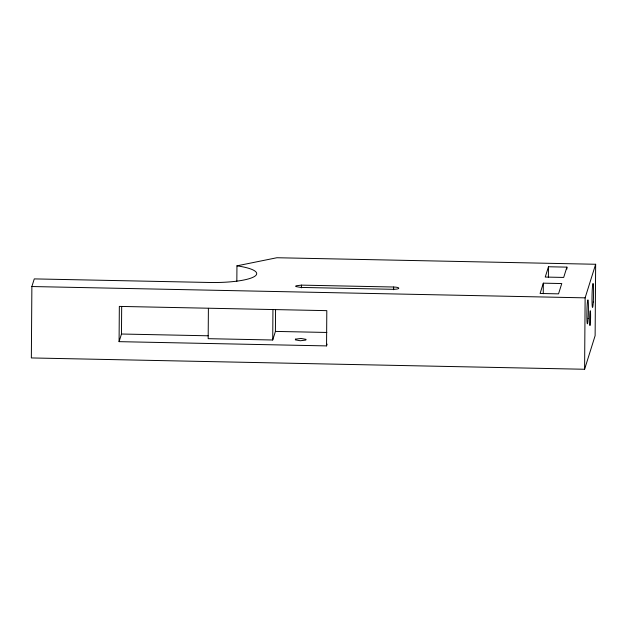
<?xml version="1.0" encoding="UTF-8"?>
<svg xmlns="http://www.w3.org/2000/svg" width="627" height="627" viewBox="0 0 627 627"><rect width="100%" height="100%" fill="white"/><g stroke="black" fill="none" stroke-linecap="round" stroke-linejoin="round"><path stroke-width="0.94" d="M236.951 265.84A44.352 9.201 0.4 0 1 254.343 276.562A44.352 9.201 0.4 0 1 209.465 282.479L34.266 278.897L31.875 286.531L31.35 357.939L584.599 369.264L595.125 335.672L595.65 264.265L276.907 257.736L236.951 265.84L236.834 281.233M119.083 341.652L119.342 306.399L326.808 310.647L326.549 345.9L119.083 341.652L121.473 334.019L121.677 306.603M208.399 308.319L208.172 338.674L272.721 339.999L275.41 331.409L275.567 309.863M272.721 339.999L272.941 309.636M301.415 287.84L301.43 285.128L393.638 287.017A5.541 1.152 0.4 0 1 398.811 288.279A5.541 1.152 0.4 0 1 392.925 289.306L300.709 287.417L295.701 286.523L295.92 285.81L301.43 285.128M393.623 289.729L393.638 287.017M543.248 293.742L543.327 283.169L561.768 283.545L558.539 293.851L540.098 293.475L543.327 283.169M548.39 277.33L548.468 266.757L566.91 267.133L566.894 269.054M584.599 369.264L585.124 297.849L595.65 264.265M326.549 345.9L327.106 344.121M548.468 266.757L545.239 277.063L563.681 277.44L566.91 267.133M31.875 286.531L585.124 297.849M275.41 331.409L326.855 332.459M121.473 334.019L208.101 335.79M295.529 339.144L295.309 339.85L300.325 340.751L305.835 340.069L306.054 339.364L301.038 338.462L295.529 339.144M590.415 322.153A7.391 0.455 -88.8 0 0 590.289 310.741A7.391 0.455 -88.8 0 0 589.639 321.463A7.391 0.455 -88.8 0 0 590.415 322.153M593.283 302.002A12.015 0.745 -88.8 0 0 593.079 283.459A12.015 0.745 -88.8 0 0 592.021 300.889A12.015 0.745 -88.8 0 0 593.283 302.002M588.142 318.414A12.015 0.745 -88.8 0 0 587.93 299.871A12.015 0.745 -88.8 0 0 586.88 317.301A12.015 0.745 -88.8 0 0 588.142 318.414"/></g></svg>
